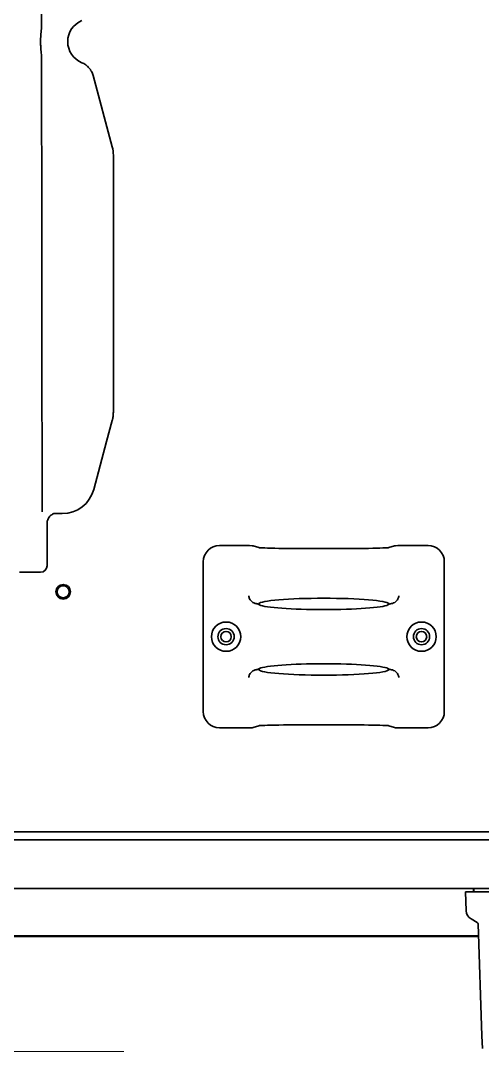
# Model space of a CAD drawing. Extents: x 6336 to 10269, y -393 to 2899.
# Drawn here: x 8710 to 8851.8, y 2058.5 to 2375.2 of the extents above; entities that cross this region are included whole.
import ezdxf

# ---------------------------------------------------------------- set-up
doc = ezdxf.new("R2010")
doc.units = 0
doc.header["$LTSCALE"] = 5
doc.layers.get('0').update_dxf_attribs({"linetype": 'CONTINUOUS', "lineweight": 0})
doc.layers.add('1', color=7, linetype='CONTINUOUS', true_color=0xffffff)

msp = doc.modelspace()

# ---------------------------------------------------------------- linework, layer by layer
at = {"color": 4}
msp.add_line((8641.67, 2058.53), (8741.67, 2058.53), dxfattribs=at)
at = {"layer": '1', "color": 7, "linetype": 'Continuous', "lineweight": 35}
for p, q in [((8732.27, 2358.28), (8738.13, 2336.41)), ((8738.47, 2333.82), (8738.47, 2254.92)), ((8738.13, 2252.31), (8736.41, 2245.9)), ((8736.41, 2245.9), (8732.46, 2231.14)), ((8722.8, 2223.73), (8720.41, 2223.73)), ((8718.15, 2207.73), (8718.15, 2220.88)), ((8777.89, 2213.93), (8771.08, 2213.93)), ((8783.1, 2213.3), (8781.38, 2213.87)), ((8824.76, 2213.87), (8823.05, 2213.3)), ((8835.07, 2213.93), (8828.26, 2213.93)), ((8766.07, 2162.92), (8766.07, 2208.93)), ((8840.07, 2162.92), (8840.07, 2208.93)), ((8709.65, 2205.73), (8716.15, 2205.73)), ((8782.77, 2195.99), (8783.38, 2195.68)), ((8783.1, 2196.08), (8782.98, 2195.88)), ((8822.77, 2195.68), (8823.38, 2195.99)), ((8823.05, 2196.08), (8823.16, 2195.88)), ((8782.77, 2175.87), (8783.38, 2176.17)), ((8783.1, 2175.77), (8782.98, 2175.97)), ((8822.77, 2176.17), (8823.38, 2175.87)), ((8823.05, 2175.77), (8823.16, 2175.97)), ((8777.89, 2157.93), (8771.08, 2157.93)), ((8783.1, 2158.56), (8781.38, 2157.98)), ((8824.76, 2157.98), (8823.05, 2158.56)), ((8835.07, 2157.93), (8828.26, 2157.93)), ((9176.07, 2125.93), (8700.37, 2125.93)), ((9142.77, 2123.53), (8700.37, 2123.53)), ((9142.77, 2108.53), (8702.42, 2108.53)), ((8846.57, 2107.53), (8848.57, 2107.53)), ((8846.57, 2107.53), (8846.78, 2101.69)), ((8848.57, 2107.53), (8906.74, 2107.53)), ((8849.06, 2108.53), (8849.08, 2107.53)), ((8849.18, 2107.53), (8849.13, 2108.53)), ((8848.27, 2099.2), (8850.17, 2098.11)), ((8850.42, 2097.69), (8851.62, 2063.32)), ((8850.54, 2094.04), (8702.42, 2094.04)), ((8850.55, 2093.83), (8702.42, 2093.83)), ((8851.62, 2063.32), (8851.75, 2059.46))]:
    msp.add_line(p, q, dxfattribs=at)
for centre, radius in [((8723.07, 2199.73), 2.25), ((8723.07, 2199.73), 1.85), ((8773.07, 2185.93), 4.5), ((8773.07, 2185.93), 2.5), ((8833.07, 2185.93), 4.5), ((8833.07, 2185.93), 2.5), ((8773.07, 2185.93), 1.6), ((8833.07, 2185.93), 1.6)]:
    msp.add_circle(centre, radius, dxfattribs=at)
for centre, radius, start, end in [((8731.47, 2368.73), 7, 112.5978, 247.4022), ((8716.15, 2207.73), 2, 270, 0), ((8849.77, 2101.8), 3, 182, 240), ((8849.92, 2097.67), 0.5, 2, 60)]:
    msp.add_arc(centre, radius, start, end, dxfattribs=at)
for centre, major_axis, ratio, start_param, end_param in [((8728.47, 2333.82), (-9.92, -1.31), 0.999845, 3.010713, 3.272472), ((8733.48, 2254.25), (-0.44, -10.02), 0.496953, 1.654986, 1.659584), ((8722.8, 2233.73), (6.09, -7.94), 0.999758, 5.628804, 6.937567), ((8771.08, 2208.93), (4.75, -1.58), 0.998478, 1.89276, 3.462643), ((8777.89, 2213.86), (3.5, 0), 0.017455, 0.05236, 1.570796), ((8828.26, 2213.86), (3.5, 0), 0.017455, 1.570796, 3.089233), ((8835.07, 2208.93), (4.75, 1.58), 0.998478, -0.32105, 1.248833), ((8803.07, 2213.32), (20, 0), 0.017455, -3.089233, -0.05236), ((8803.07, 2195.99), (20, 0), 0.087489, 0.05236, 3.089233), ((8782.61, 2198.6), (1.29, 2.16), 0.99484, -3.269542, -3.152361), ((8781.29, 2195.96), (1.5, 0), 0.087489, 0.174533, 0.565507), ((8803.07, 2195.99), (20, 0), 0.087489, -2.96706, -0.174533), ((8824.85, 2195.96), (1.5, 0), 0.087489, 2.576086, 2.96706), ((8823.54, 2198.6), (-1.29, 2.16), 0.99484, -3.130824, -3.013643), ((8781.29, 2175.89), (1.5, 0), 0.087489, -0.565507, -0.174533), ((8803.07, 2175.86), (20, 0), 0.087489, -3.089233, -0.05236), ((8803.07, 2175.86), (20, 0), 0.087489, 0.174533, 2.96706), ((8824.85, 2175.89), (1.5, 0), 0.087489, -2.96706, -2.576086), ((8782.61, 2173.25), (-1.29, 2.16), 0.99484, 0.010769, 0.127949), ((8823.54, 2173.25), (1.29, 2.16), 0.99484, -0.127949, -0.010769), ((8771.08, 2162.93), (4.75, 1.58), 0.998478, 2.820542, 4.390425), ((8835.07, 2162.93), (4.75, -1.58), 0.998478, -1.248833, 0.32105), ((8777.89, 2157.99), (3.5, 0), 0.017455, -1.570796, -0.05236), ((8803.07, 2158.54), (20, 0), 0.017455, 0.05236, 3.089233), ((8828.26, 2157.99), (3.5, 0), 0.017455, -3.089233, -1.570796)]:
    msp.add_ellipse(centre, major_axis=major_axis, ratio=ratio, start_param=start_param, end_param=end_param, dxfattribs=at)
for points, degree in [([(8716.38, 2389.11), (8716.4, 2380.96), (8716.42, 2372.65)], 2), ([(8716.43, 2364.74), (8716.59, 2232.25)], 1), ([(8716.59, 2224.25), (8716.59, 2224.25), (8716.59, 2224.29), (8716.59, 2224.41), (8716.59, 2224.61), (8716.59, 2224.88), (8716.59, 2225.23), (8716.59, 2225.63), (8716.59, 2226.1), (8716.59, 2226.63), (8716.59, 2227.21), (8716.59, 2227.84), (8716.59, 2228.51), (8716.59, 2229.21), (8716.59, 2229.94), (8716.59, 2230.7), (8716.59, 2231.47), (8716.59, 2231.99), (8716.59, 2232.25)], 3)]:
    msp.add_open_spline(points, degree=degree, dxfattribs=at)
for points, knots in [([(8716.43, 2364.74), (8716.38, 2365.07), (8716.3, 2365.73), (8716.24, 2366.39), (8716.2, 2366.88), (8716.19, 2367.05), (8716.17, 2367.38), (8716.16, 2367.54), (8716.15, 2368.04), (8716.14, 2368.37), (8716.14, 2369.36), (8716.16, 2370.02), (8716.23, 2371.01), (8716.26, 2371.34), (8716.33, 2372), (8716.37, 2372.32), (8716.42, 2372.65)], [0, 0, 0, 0, 0.125, 0.25, 0.25, 0.3125, 0.3125, 0.375, 0.375, 0.5, 0.5, 0.75, 0.75, 0.875, 0.875, 1, 1, 1, 1]), ([(8728.78, 2362.26), (8729, 2362.17), (8729.2, 2362.08), (8729.6, 2361.85), (8729.79, 2361.73), (8730.07, 2361.53), (8730.16, 2361.46), (8730.29, 2361.36), (8730.34, 2361.32), (8730.42, 2361.24), (8730.47, 2361.21), (8730.68, 2361.01), (8730.84, 2360.85), (8731.14, 2360.51), (8731.28, 2360.33), (8731.47, 2360.05), (8731.54, 2359.95), (8731.63, 2359.81), (8731.66, 2359.76), (8731.71, 2359.66), (8731.74, 2359.61), (8731.88, 2359.35), (8732.07, 2358.94), (8732.21, 2358.5), (8732.27, 2358.28)], [0, 0, 0, 0, 0.125, 0.125, 0.25, 0.25, 0.3125, 0.3125, 0.34375, 0.34375, 0.375, 0.375, 0.5, 0.5, 0.625, 0.625, 0.6875, 0.6875, 0.71875, 0.71875, 0.75, 0.75, 0.875, 1, 1, 1, 1]), ([(8738.13, 2252.31), (8738.14, 2252.34), (8738.15, 2252.36), (8738.16, 2252.42), (8738.18, 2252.5), (8738.22, 2252.68), (8738.26, 2252.84), (8738.32, 2253.16), (8738.36, 2253.37), (8738.44, 2254.01), (8738.47, 2254.44), (8738.47, 2254.88)], [0, 0, 0, 0, 0.03125, 0.03125, 0.0625, 0.125, 0.25, 0.25, 0.5, 0.5, 1, 1, 1, 1]), ([(8718.2, 2220.88), (8718.18, 2221.05), (8718.17, 2221.55), (8718.46, 2222.3), (8718.96, 2222.97), (8719.5, 2223.41), (8719.98, 2223.65), (8720.31, 2223.75), (8720.41, 2223.78), (8720.42, 2223.78)], [0, 0, 0, 0, 0.126249, 0.374116, 0.574378, 0.743392, 0.883434, 0.987442, 1, 1, 1, 1]), ([(8780.05, 2198.51), (8780.07, 2198.17), (8780.26, 2197.44), (8780.75, 2196.87), (8781.05, 2196.63)], [0, 0, 0, 0, 0.472403, 1, 1, 1, 1]), ([(8825.09, 2196.63), (8825.39, 2196.87), (8825.88, 2197.44), (8826.08, 2198.17), (8826.09, 2198.51)], [0, 0, 0, 0, 0.527598, 1, 1, 1, 1]), ([(8782.56, 2196.03), (8782.37, 2196.06), (8781.93, 2196.14), (8781.51, 2196.33), (8781.29, 2196.46)], [0, 0, 0, 0, 0.432061, 1, 1, 1, 1]), ([(8824.85, 2196.46), (8824.64, 2196.33), (8824.22, 2196.14), (8823.78, 2196.06), (8823.59, 2196.03)], [0, 0, 0, 0, 0.567938, 1, 1, 1, 1]), ([(8781.29, 2175.39), (8781.51, 2175.52), (8781.93, 2175.71), (8782.37, 2175.79), (8782.56, 2175.82)], [0, 0, 0, 0, 0.567939, 1, 1, 1, 1]), ([(8823.59, 2175.82), (8823.78, 2175.79), (8824.22, 2175.71), (8824.64, 2175.52), (8824.85, 2175.39)], [0, 0, 0, 0, 0.432061, 1, 1, 1, 1]), ([(8781.05, 2175.22), (8780.75, 2174.99), (8780.26, 2174.41), (8780.07, 2173.69), (8780.05, 2173.34)], [0, 0, 0, 0, 0.527598, 1, 1, 1, 1]), ([(8826.09, 2173.34), (8826.08, 2173.69), (8825.88, 2174.41), (8825.39, 2174.99), (8825.09, 2175.22)], [0, 0, 0, 0, 0.472403, 1, 1, 1, 1])]:
    msp.add_open_spline(points, degree=3, knots=knots, dxfattribs=at)

doc.saveas('drawing.dxf')
